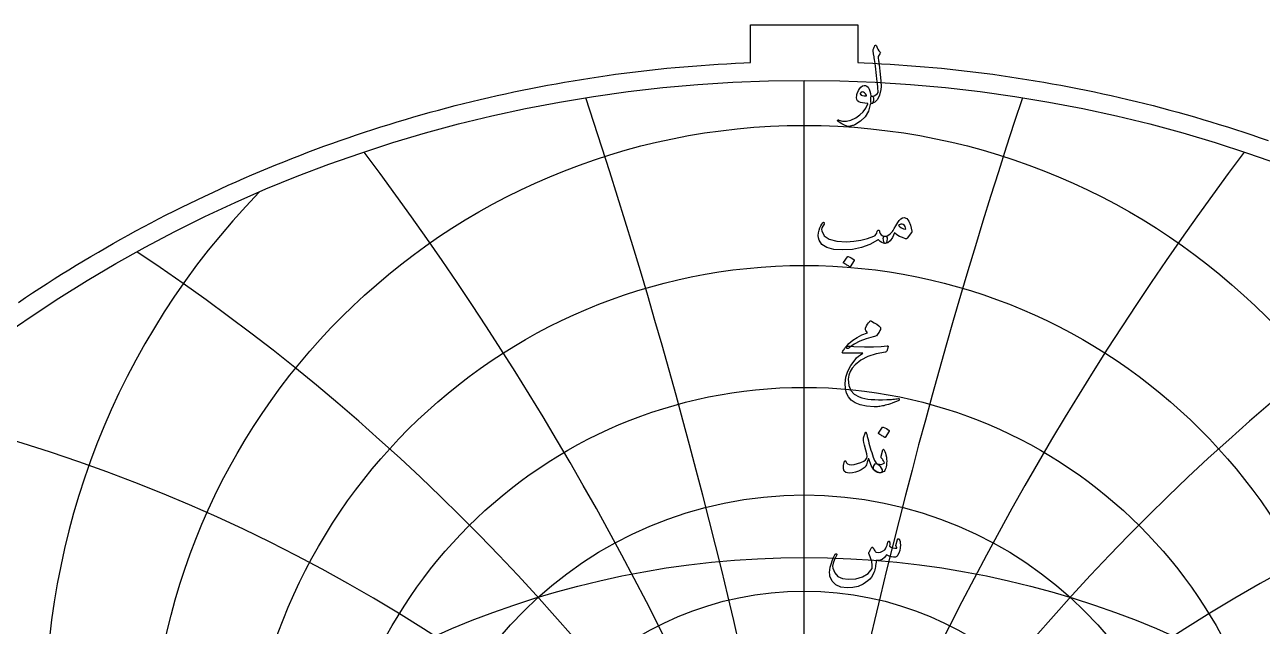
# Model space of a CAD drawing. Header units: millimetres. Extents: x -51 to 51, y -51 to 52.
# Drawn here: x -28.16 to 16.55, y 30.21 to 51.96 of the extents above; entities that cross this region are included whole.
import ezdxf

# ---------------------------------------------------------------- set-up
doc = ezdxf.new("R2010")
doc.units = ezdxf.units.MM
for name, color, linetype in [('CUT_OUTER', 1, 'Continuous'), ('ENGRAVE', 7, 'Continuous'), ('ENGRAVE_FINE', 8, 'Continuous'), ('TEXT', 5, 'Continuous')]:
    doc.layers.add(name, color=color, linetype=linetype)

msp = doc.modelspace()

# ---------------------------------------------------------------- linework, layer by layer
at = {"layer": 'CUT_OUTER'}
msp.add_lwpolyline([(-28.3877, 41.926), (-28.1299, 42.0994), (-27.8711, 42.2712), (-27.6112, 42.4414), (-27.3502, 42.61), (-27.0883, 42.777), (-26.8253, 42.9425), (-26.5613, 43.1062), (-26.2963, 43.2684), (-26.0303, 43.4289), (-25.7633, 43.5878), (-25.4954, 43.7451), (-25.2265, 43.9007), (-24.9567, 44.0547), (-24.6859, 44.207), (-24.4142, 44.3576), (-24.1415, 44.5066), (-23.868, 44.6539), (-23.5936, 44.7995), (-23.3182, 44.9434), (-23.042, 45.0856), (-22.7649, 45.2262), (-22.487, 45.365), (-22.2082, 45.5021), (-21.9286, 45.6375), (-21.6482, 45.7712), (-21.3669, 45.9032), (-21.0849, 46.0334), (-20.802, 46.162), (-20.5184, 46.2887), (-20.234, 46.4138), (-19.9488, 46.537), (-19.6629, 46.6586), (-19.3762, 46.7783), (-19.0888, 46.8963), (-18.8007, 47.0126), (-18.5119, 47.1271), (-18.2224, 47.2398), (-17.9322, 47.3507), (-17.6413, 47.4598), (-17.3498, 47.5672), (-17.0576, 47.6727), (-16.7647, 47.7765), (-16.4713, 47.8785), (-16.1772, 47.9786), (-15.8825, 48.077), (-15.5872, 48.1735), (-15.2913, 48.2683), (-14.9949, 48.3612), (-14.6978, 48.4523), (-14.4003, 48.5416), (-14.1021, 48.629), (-13.8035, 48.7146), (-13.5043, 48.7984), (-13.2047, 48.8803), (-12.9045, 48.9604), (-12.6038, 49.0387), (-12.3027, 49.1151), (-12.0011, 49.1897), (-11.699, 49.2624), (-11.3966, 49.3332), (-11.0936, 49.4022), (-10.7903, 49.4694), (-10.4866, 49.5347), (-10.1824, 49.5981), (-9.8779, 49.6596), (-9.573, 49.7193), (-9.2678, 49.7771), (-8.9622, 49.833), (-8.6562, 49.8871), (-8.35, 49.9392), (-8.0434, 49.9895), (-7.7365, 50.038), (-7.4293, 50.0845), (-7.1219, 50.1291), (-6.8142, 50.1719), (-6.5062, 50.2127), (-6.198, 50.2517), (-5.8895, 50.2888), (-5.5808, 50.324), (-5.2719, 50.3573), (-4.9629, 50.3887), (-4.6536, 50.4182), (-4.3441, 50.4458), (-4.0345, 50.4715), (-3.7248, 50.4953), (-3.4149, 50.5172), (-3.1048, 50.5372), (-2.7947, 50.5553), (-2.4844, 50.5715), (-2.1741, 50.5858), (-1.9425, 50.595), (-1.9425, 51.9645), (1.9425, 51.9645), (1.9425, 50.595), (2.1741, 50.5858), (2.4844, 50.5715), (2.7947, 50.5553), (3.1048, 50.5372), (3.4149, 50.5172), (3.7248, 50.4953), (4.0345, 50.4715), (4.3441, 50.4458), (4.6536, 50.4182), (4.9629, 50.3887), (5.2719, 50.3573), (5.5808, 50.324), (5.8895, 50.2888), (6.198, 50.2517), (6.5062, 50.2127), (6.8142, 50.1719), (7.1219, 50.1291), (7.4293, 50.0845), (7.7365, 50.038), (8.0434, 49.9895), (8.35, 49.9392), (8.6562, 49.8871), (8.9622, 49.833), (9.2678, 49.7771), (9.573, 49.7193), (9.8779, 49.6596), (10.1824, 49.5981), (10.4866, 49.5347), (10.7903, 49.4694), (11.0936, 49.4022), (11.3966, 49.3332), (11.699, 49.2624), (12.0011, 49.1897), (12.3027, 49.1151), (12.6038, 49.0387), (12.9045, 48.9604), (13.2047, 48.8803), (13.5043, 48.7984), (13.8035, 48.7146), (14.1021, 48.629), (14.4003, 48.5416), (14.6978, 48.4523), (14.9949, 48.3612), (15.2913, 48.2683), (15.5872, 48.1735), (15.8825, 48.077), (16.1772, 47.9786), (16.4713, 47.8785), (16.7647, 47.7765)], dxfattribs=at)
at = {"layer": 'ENGRAVE'}
msp.add_lwpolyline([(0, -49.95), (0, 49.95)], dxfattribs=at)
for centre, radius in [((0, 0), 49.95), ((0, 24.7087), 23.6145), ((0, 23.0358), 20.2232), ((0, 21.6992), 17.1524), ((0, 20.6336), 14.3273), ((0, 0), 32.6967), ((0, 19.7924), 11.6907)]:
    msp.add_circle(centre, radius, dxfattribs=at)
for centre, radius, start, end in [((0, 26.8097), 27.428, 135.87342, 44.12658), ((0, 29.4721), 31.8063, 160.8584, 19.1416), ((0, 32.895), 36.9579, 178.89168, 1.10832)]:
    msp.add_arc(centre, radius, start, end, dxfattribs=at)
at = {"layer": 'ENGRAVE_FINE'}
for centre, radius, start, end in [((-219.057, -20.5637), 222.4363, 2.889929, 18.311962), ((-219.057, -20.5637), 222.4363, 2.889929, 18.311962), ((219.057, -20.5637), 222.4363, 161.688038, 177.110071), ((219.057, -20.5637), 222.4363, 161.688038, 177.110071), ((-106.1231, -20.5637), 112.9339, 5.820664, 36.96961), ((-106.1231, -20.5637), 112.9339, 5.820664, 36.96961), ((106.1231, -20.5637), 112.9339, 143.03039, 174.179336), ((106.1231, -20.5637), 112.9339, 143.03039, 174.179336), ((-66.9016, -20.5637), 77.2513, 8.835236, 56.357944), ((-66.9016, -20.5637), 77.2513, 8.835236, 56.357944), ((66.9016, -20.5637), 77.2513, 123.642056, 171.164764), ((66.9016, -20.5637), 77.2513, 123.642056, 171.164764), ((-46.0323, -20.5637), 60.0909, 11.981377, 76.938059), ((-46.0323, -20.5637), 60.0909, 11.981377, 76.938059), ((46.0323, -20.5637), 60.0909, 103.061941, 168.018623), ((46.0323, -20.5637), 60.0909, 103.061941, 168.018623)]:
    msp.add_arc(centre, radius, start, end, dxfattribs=at)
at = {"layer": 'TEXT'}
for points in [[(2.4962, 51.0665), (2.5161, 51.1147), (2.5316, 51.1529), (2.5427, 51.1811), (2.5493, 51.1994), (2.5545, 51.211), (2.5611, 51.2193), (2.5693, 51.2243), (2.5789, 51.226), (2.5898, 51.2241), (2.5988, 51.2186), (2.606, 51.2094), (2.6114, 51.1964), (2.6359, 51.1331), (2.6653, 51.0761), (2.6994, 51.0253), (2.7384, 50.9808), (2.7493, 50.9666), (2.7524, 50.9505), (2.7478, 50.9326), (2.7354, 50.9129), (2.6704, 50.8213), (2.6749, 50.7803), (2.6793, 50.74), (2.6837, 50.7005), (2.6882, 50.6618), (2.6926, 50.6237), (2.697, 50.5864), (2.7015, 50.5499), (2.7059, 50.5141), (2.7467, 50.1825), (2.7716, 49.9233), (2.7807, 49.7364), (2.7738, 49.6219), (2.7181, 49.4142), (2.6453, 49.2608), (2.5556, 49.1617), (2.4489, 49.1168), (2.4459, 49.1168), (2.443, 49.1168), (2.44, 49.1168), (2.4371, 49.1168), (2.4195, 49.1334), (2.4083, 49.1715), (2.4033, 49.2309), (2.4046, 49.3118), (2.4074, 49.3417), (2.4157, 49.3635), (2.4295, 49.3771), (2.4489, 49.3827), (2.5239, 49.3976), (2.5863, 49.4248), (2.6361, 49.4641), (2.6734, 49.5156), (2.6709, 49.5775), (2.6664, 49.6478), (2.6598, 49.7266), (2.6512, 49.814), (2.6408, 49.9094), (2.6287, 50.0126), (2.615, 50.1236), (2.5995, 50.2423), (2.5853, 50.359), (2.5722, 50.4638), (2.5602, 50.5569), (2.5493, 50.6381), (2.5399, 50.7076), (2.5323, 50.7652), (2.5266, 50.8109), (2.5227, 50.8449), (2.4932, 51.0133), (2.4923, 51.0299), (2.4925, 51.0443), (2.4938, 51.0565), (2.4962, 51.0665)], [(2.3898, 49.0843), (2.3206, 48.8412), (2.2044, 48.6375), (2.0414, 48.4734), (1.8315, 48.3488), (1.8021, 48.3361), (1.7732, 48.3248), (1.7445, 48.3147), (1.7163, 48.3059), (1.6886, 48.2986), (1.6616, 48.293), (1.6354, 48.289), (1.6099, 48.2867), (1.5464, 48.2958), (1.4622, 48.3288), (1.3574, 48.3859), (1.2318, 48.4669), (1.2184, 48.4786), (1.2104, 48.4898), (1.208, 48.5007), (1.2112, 48.5112), (1.2182, 48.5194), (1.2274, 48.523), (1.2388, 48.5223), (1.2525, 48.5171), (1.383, 48.4749), (1.5295, 48.475), (1.6917, 48.5177), (1.8699, 48.6028), (2.0154, 48.7016), (2.1358, 48.8177), (2.231, 48.9512), (2.3012, 49.102), (2.3006, 49.1074), (2.299, 49.1116), (2.2962, 49.1148), (2.2923, 49.1168), (2.1906, 49.1227), (2.104, 49.1345), (2.0326, 49.1523), (1.9762, 49.1759), (1.9327, 49.2124), (1.9054, 49.263), (1.8943, 49.3277), (1.8994, 49.4063), (1.9011, 49.4167), (1.9031, 49.4273), (1.9055, 49.4382), (1.9083, 49.4491), (1.9114, 49.4605), (1.915, 49.4724), (1.9188, 49.4849), (1.9231, 49.4979), (1.9578, 49.5823), (1.9999, 49.6522), (2.0494, 49.7078), (2.1062, 49.749), (2.1644, 49.7715), (2.2177, 49.7711), (2.2663, 49.7479), (2.3101, 49.7017), (2.3483, 49.6375), (2.3773, 49.5629), (2.397, 49.4779), (2.4075, 49.3827), (2.4134, 49.3828), (2.419, 49.383), (2.4244, 49.3835), (2.4297, 49.3841), (2.435, 49.3848), (2.4404, 49.3853), (2.446, 49.3855), (2.4518, 49.3856), (2.4718, 49.3814), (2.4873, 49.3686), (2.4984, 49.3474), (2.505, 49.3177), (2.5078, 49.285), (2.5072, 49.252), (2.5034, 49.2185), (2.4962, 49.1848), (2.4867, 49.155), (2.4762, 49.1338), (2.4646, 49.1211), (2.4518, 49.1168), (2.3957, 49.1168), (2.3954, 49.1115), (2.3942, 49.1043), (2.3924, 49.0952), (2.3898, 49.0843)], [(2.248, 49.4152), (2.217, 49.4693), (2.183, 49.5075), (2.1461, 49.5298), (2.1062, 49.5363), (2.0824, 49.53), (2.0612, 49.52), (2.0425, 49.5064), (2.0265, 49.489), (2.0213, 49.4798), (2.0206, 49.4698), (2.0243, 49.4591), (2.0324, 49.4477), (2.0628, 49.4209), (2.107, 49.4026), (2.1648, 49.3928), (2.2362, 49.3915), (2.2436, 49.393), (2.248, 49.3974), (2.2495, 49.4048), (2.248, 49.4152)], [(0.6735, 44.803), (0.684, 44.8144), (0.6949, 44.8192), (0.7062, 44.8174), (0.7178, 44.8089), (0.7267, 44.7978), (0.7296, 44.7852), (0.7267, 44.7712), (0.7178, 44.7557), (0.6728, 44.6859), (0.644, 44.6213), (0.6314, 44.5618), (0.6351, 44.5076), (0.7276, 44.3292), (0.9076, 44.2048), (1.1752, 44.1342), (1.5302, 44.1176), (1.7937, 44.137), (2.0464, 44.1774), (2.2885, 44.2389), (2.5198, 44.3215), (2.5606, 44.3456), (2.5944, 44.3828), (2.6211, 44.4328), (2.6409, 44.4957), (2.6476, 44.5137), (2.6586, 44.526), (2.6741, 44.5329), (2.6941, 44.5341), (2.7083, 44.5281), (2.7184, 44.5157), (2.7245, 44.497), (2.7266, 44.4721), (2.7404, 44.4104), (2.779, 44.3643), (2.8423, 44.3336), (2.9304, 44.3185), (2.9622, 44.3115), (2.9836, 44.2934), (2.9947, 44.2642), (2.9954, 44.224), (2.9847, 44.149), (2.9703, 44.0955), (2.9522, 44.0633), (2.9304, 44.0526), (2.8656, 44.0611), (2.8041, 44.0866), (2.746, 44.1291), (2.6911, 44.1885), (2.6865, 44.1909), (2.6786, 44.1893), (2.6673, 44.1835), (2.6527, 44.1738), (2.3773, 44.0187), (2.0767, 43.9079), (1.751, 43.8414), (1.4002, 43.8193), (1.076, 43.8414), (0.8242, 43.9079), (0.6447, 44.0187), (0.5376, 44.1738), (0.5133, 44.2603), (0.5051, 44.3488), (0.5133, 44.4391), (0.5376, 44.5312), (0.5705, 44.6169), (0.6041, 44.6907), (0.6384, 44.7527), (0.6735, 44.803)], [(3.6157, 44.992), (3.7082, 44.9592), (3.7849, 44.8665), (3.8456, 44.714), (3.8905, 44.5017), (3.8921, 44.4863), (3.8912, 44.4729), (3.8877, 44.4612), (3.8816, 44.4514), (3.7191, 44.2476), (3.7079, 44.2352), (3.6948, 44.2277), (3.6798, 44.2249), (3.663, 44.2269), (3.5526, 44.2646), (3.4488, 44.3126), (3.3517, 44.3709), (3.2613, 44.4396), (3.1883, 44.2703), (3.1084, 44.1494), (3.0214, 44.0768), (2.9274, 44.0526), (2.9169, 44.0565), (2.906, 44.0681), (2.8948, 44.0875), (2.8831, 44.1147), (2.8652, 44.1819), (2.8588, 44.2358), (2.8637, 44.2764), (2.8802, 44.3037), (2.8898, 44.3102), (2.9009, 44.3148), (2.9134, 44.3176), (2.9274, 44.3185), (2.9947, 44.33), (3.0604, 44.3613), (3.1246, 44.4127), (3.1874, 44.4839), (3.2149, 44.5253), (3.2561, 44.5932), (3.3109, 44.6878), (3.3794, 44.8089), (3.433, 44.889), (3.4902, 44.9462), (3.5511, 44.9806), (3.6157, 44.992)], [(3.403, 44.7025), (3.4584, 44.6564), (3.5212, 44.6183), (3.5914, 44.5884), (3.6689, 44.5666), (3.6647, 44.6248), (3.649, 44.6722), (3.6218, 44.709), (3.5832, 44.735), (3.5387, 44.7485), (3.4939, 44.7476), (3.4486, 44.7323), (3.403, 44.7025)], [(1.5686, 43.577), (1.5723, 43.5807), (1.5775, 43.5829), (1.5841, 43.5837), (1.5922, 43.5829), (1.6496, 43.5597), (1.7037, 43.5313), (1.7545, 43.4977), (1.802, 43.4589), (1.8066, 43.453), (1.8086, 43.4471), (1.8081, 43.4412), (1.8049, 43.4352), (1.6661, 43.2107), (1.6609, 43.2054), (1.6543, 43.2041), (1.6461, 43.2069), (1.6365, 43.2137), (1.6282, 43.2196), (1.6151, 43.2285), (1.5972, 43.2403), (1.5745, 43.2551), (1.5466, 43.2728), (1.5132, 43.2935), (1.4742, 43.3171), (1.4298, 43.3437), (1.4238, 43.3481), (1.4209, 43.3525), (1.4209, 43.357), (1.4238, 43.3614)], [(2.4932, 40.6762), (2.2351, 40.6088), (2.0073, 40.5218), (1.8097, 40.4153), (1.6424, 40.2892), (1.6168, 40.2698), (1.593, 40.2589), (1.571, 40.2565), (1.5509, 40.2626), (1.5274, 40.2905), (1.5309, 40.3298), (1.5614, 40.3806), (1.6188, 40.4428), (1.7545, 40.5554), (1.9105, 40.657), (2.0868, 40.7474), (2.2835, 40.8268), (2.2273, 40.9095), (2.2168, 40.9302), (2.2118, 40.9509), (2.2124, 40.9716), (2.2185, 40.9922), (2.2582, 41.0711), (2.2945, 41.1363), (2.3276, 41.1878), (2.3573, 41.2256), (2.3763, 41.2435), (2.395, 41.2529), (2.4133, 41.2539), (2.4312, 41.2463), (2.5351, 41.1876), (2.6224, 41.1326), (2.6932, 41.0812), (2.7473, 41.0336), (2.7578, 41.0183), (2.7628, 40.9989), (2.7622, 40.9754), (2.7561, 40.9479), (2.7371, 40.9049), (2.7066, 40.8527), (2.6647, 40.7912), (2.6114, 40.7205), (2.5973, 40.71), (2.573, 40.6991), (2.5383, 40.6878), (2.4932, 40.6762)], [(1.7961, 40.3335), (2.1751, 40.3202), (2.5028, 40.3187), (2.7792, 40.3291), (3.0043, 40.3512), (3.0112, 40.3521), (3.0172, 40.3516), (3.0223, 40.3498), (3.0264, 40.3468), (3.0295, 40.3426), (3.0312, 40.3376), (3.0317, 40.3316), (3.0308, 40.3246), (3.025, 40.2977), (3.0194, 40.2729), (3.0139, 40.2504), (3.0087, 40.2301), (3.0036, 40.212), (2.9987, 40.1961), (2.994, 40.1825), (2.9895, 40.171), (2.9799, 40.1527), (2.9688, 40.1393), (2.9562, 40.1306), (2.9422, 40.1267), (2.601, 40.0649), (2.3041, 39.9679), (2.0516, 39.8359), (1.8433, 39.6688), (1.7381, 39.5487), (1.6616, 39.4214), (1.614, 39.2872), (1.5952, 39.146), (1.6133, 38.9242), (1.6853, 38.7435), (1.8112, 38.6037), (1.991, 38.505), (2.0843, 38.475), (2.1867, 38.4503), (2.2984, 38.4307), (2.4194, 38.4163), (2.5493, 38.4069), (2.6882, 38.4023), (2.8359, 38.4025), (2.9924, 38.4075), (3.0481, 38.4106), (3.1028, 38.4141), (3.1567, 38.418), (3.2096, 38.4222), (3.2612, 38.4269), (3.3111, 38.4318), (3.3594, 38.4372), (3.406, 38.4429), (3.4202, 38.4437), (3.4304, 38.44), (3.4365, 38.4318), (3.4385, 38.4193), (3.4374, 38.4047), (3.4341, 38.3934), (3.4285, 38.3855), (3.4208, 38.3809), (3.3373, 38.3456), (3.2583, 38.3137), (3.1837, 38.2851), (3.1136, 38.2598), (3.048, 38.2376), (2.9873, 38.2184), (2.9313, 38.2022), (2.8802, 38.1889), (2.8321, 38.1791), (2.7853, 38.1704), (2.7398, 38.1628), (2.6956, 38.1564), (2.6524, 38.1514), (2.6103, 38.1483), (2.569, 38.147), (2.5287, 38.1475), (2.2532, 38.1689), (2.0235, 38.2155), (1.8396, 38.2871), (1.7015, 38.3838), (1.6002, 38.5048), (1.5295, 38.646), (1.4894, 38.8076), (1.48, 38.9894), (1.509, 39.215), (1.5782, 39.434), (1.6877, 39.6463), (1.8374, 39.852), (1.8959, 39.9142), (1.9622, 39.9738), (2.0363, 40.0309), (2.118, 40.0854), (1.4032, 40.0913), (1.386, 40.0987), (1.3788, 40.1119), (1.3816, 40.1311), (1.3943, 40.1563), (1.4183, 40.1928), (1.4401, 40.2257), (1.4597, 40.2548), (1.477, 40.2803), (1.4922, 40.3019), (1.5051, 40.3195), (1.5158, 40.3329), (1.5243, 40.3424), (1.5435, 40.344), (1.5952, 40.3431), (1.6794, 40.3396), (1.7961, 40.3335)], [(2.2643, 37.1547), (2.2813, 37.0773), (2.2997, 36.9985), (2.3197, 36.9185), (2.3411, 36.8372), (2.364, 36.7542), (2.3883, 36.6692), (2.4142, 36.5821), (2.4415, 36.493), (2.4967, 36.3328), (2.5471, 36.2124), (2.5927, 36.1319), (2.6335, 36.0913), (2.6692, 36.0671), (2.7052, 36.0329), (2.7415, 35.9888), (2.7783, 35.9347), (2.813, 35.8677), (2.8226, 35.8173), (2.8071, 35.7835), (2.7665, 35.7663), (2.6352, 35.7796), (2.5191, 35.8668), (2.4181, 36.0278), (2.3322, 36.2626), (2.3304, 36.2665), (2.3278, 36.2693), (2.3245, 36.2709), (2.3204, 36.2715), (2.3174, 36.2709), (2.3145, 36.2693), (2.3115, 36.2665), (2.3086, 36.2626), (2.3003, 36.2246), (2.2901, 36.1843), (2.2781, 36.1419), (2.2643, 36.0972), (2.2491, 36.0549), (2.2332, 36.0197), (2.2166, 35.9914), (2.1993, 35.9702), (2.1369, 35.9157), (2.059, 35.8675), (1.9655, 35.8256), (1.8566, 35.79), (1.7458, 35.7636), (1.6498, 35.7523), (1.5686, 35.7562), (1.5021, 35.7752), (1.4453, 35.8228), (1.4194, 35.9067), (1.4246, 36.0267), (1.4608, 36.1829), (1.4643, 36.188), (1.4689, 36.1917), (1.4746, 36.1939), (1.4814, 36.1947), (1.4896, 36.1938), (1.4962, 36.191), (1.5014, 36.1864), (1.5051, 36.1799), (1.5191, 36.1472), (1.5346, 36.1201), (1.5516, 36.0985), (1.5701, 36.0824), (1.6277, 36.061), (1.706, 36.0558), (1.8049, 36.0669), (1.9246, 36.0942), (2.0521, 36.1352), (2.1513, 36.1814), (2.222, 36.2327), (2.2643, 36.2892), (2.2713, 36.3464), (2.2598, 36.4443), (2.2299, 36.5828), (2.1816, 36.7619), (2.1583, 36.8562), (2.1446, 36.9324), (2.1406, 36.9906), (2.1461, 37.0307), (2.2022, 37.1902), (2.2083, 37.207), (2.2148, 37.219), (2.2216, 37.2262), (2.2288, 37.2286), (2.2377, 37.224), (2.2465, 37.2101), (2.2554, 37.187), (2.2643, 37.1547)], [(2.8344, 37.4088), (2.8381, 37.4125), (2.8433, 37.4147), (2.8499, 37.4154), (2.858, 37.4147), (2.9154, 37.3914), (2.9695, 37.363), (3.0203, 37.3294), (3.0678, 37.2906), (3.0724, 37.2847), (3.0744, 37.2788), (3.0739, 37.2729), (3.0707, 37.267), (2.9319, 37.0425), (2.9267, 37.0371), (2.9201, 37.0358), (2.9119, 37.0386), (2.9023, 37.0454), (2.894, 37.0513), (2.8809, 37.0602), (2.863, 37.072), (2.8403, 37.0868), (2.8124, 37.1045), (2.779, 37.1252), (2.74, 37.1488), (2.6956, 37.1754), (2.6896, 37.1798), (2.6867, 37.1843), (2.6867, 37.1887), (2.6896, 37.1931)], [(2.861, 36.2006), (2.8436, 36.2296), (2.827, 36.2545), (2.8111, 36.2754), (2.796, 36.2922), (2.7851, 36.3066), (2.779, 36.3232), (2.7777, 36.342), (2.7812, 36.3631), (2.8433, 36.5876), (2.8519, 36.6071), (2.8632, 36.6127), (2.877, 36.6042), (2.8935, 36.5817), (2.9182, 36.5338), (2.9393, 36.4761), (2.9566, 36.4083), (2.9703, 36.3306), (2.9782, 36.256), (2.9814, 36.1829), (2.9797, 36.1112), (2.9732, 36.0411), (2.9627, 35.98), (2.9489, 35.9266), (2.9317, 35.881), (2.9112, 35.8431), (2.8859, 35.8151), (2.8514, 35.7929), (2.8076, 35.7767), (2.7546, 35.7663), (2.7004, 35.7643), (2.6498, 35.773), (2.6029, 35.7924), (2.5597, 35.8225), (2.5263, 35.8607), (2.5087, 35.9044), (2.5071, 35.9537), (2.5213, 36.0086), (2.544, 36.0534), (2.5707, 36.0817), (2.6016, 36.0933), (2.6365, 36.0883), (2.717, 36.0689), (2.7871, 36.0669), (2.8469, 36.0822), (2.8964, 36.1149), (2.8975, 36.1236), (2.892, 36.1408), (2.8798, 36.1664), (2.861, 36.2006)], [(3.3706, 33.3491), (3.3757, 33.362), (3.3824, 33.3712), (3.3905, 33.3768), (3.4001, 33.3786), (3.4125, 33.3771), (3.423, 33.3727), (3.4317, 33.3653), (3.4385, 33.355), (3.4553, 33.318), (3.4673, 33.2723), (3.4745, 33.2176), (3.4769, 33.1541), (3.4704, 33.0503), (3.451, 32.9517), (3.4187, 32.8583), (3.3735, 32.7701), (3.358, 32.7488), (3.341, 32.7324), (3.3225, 32.7208), (3.3026, 32.7139), (3.2304, 32.7093), (3.1527, 32.7221), (3.0694, 32.7522), (2.9806, 32.7996), (2.9058, 32.6971), (2.8174, 32.629), (2.7153, 32.5952), (2.5995, 32.5958), (2.5958, 32.5335), (2.5903, 32.4736), (2.5832, 32.4161), (2.5744, 32.3609), (2.564, 32.3079), (2.5519, 32.2564), (2.5382, 32.2067), (2.5227, 32.1586), (2.4869, 32.0718), (2.4386, 31.9917), (2.3776, 31.9182), (2.3041, 31.8514), (2.1323, 31.7369), (1.9504, 31.6564), (1.7586, 31.6099), (1.5568, 31.5973), (1.3295, 31.6282), (1.1499, 31.7088), (1.0178, 31.8394), (0.9335, 32.0198), (0.922, 32.0847), (0.9202, 32.1615), (0.9279, 32.2502), (0.9453, 32.3506), (0.9732, 32.4606), (1.0125, 32.5751), (1.0633, 32.694), (1.1255, 32.8173), (1.1305, 32.8251), (1.1366, 32.8306), (1.1438, 32.834), (1.1521, 32.8351), (1.1604, 32.8343), (1.1676, 32.8321), (1.1737, 32.8284), (1.1787, 32.8232), (1.182, 32.8157), (1.1831, 32.8077), (1.182, 32.7994), (1.1787, 32.7908), (1.0996, 32.6266), (1.0487, 32.4917), (1.0258, 32.3859), (1.031, 32.3092), (1.1055, 32.1403), (1.223, 32.0175), (1.3832, 31.9409), (1.5863, 31.9105), (1.8703, 31.9285), (2.1107, 32.0005), (2.3075, 32.1265), (2.4607, 32.3063), (2.4602, 32.4248), (2.4408, 32.55), (2.4026, 32.6818), (2.3455, 32.8203), (2.3383, 32.8343), (2.3344, 32.8469), (2.3339, 32.858), (2.3366, 32.8676), (2.3525, 32.9005), (2.3677, 32.9314), (2.3821, 32.9603), (2.3957, 32.9872), (2.4086, 33.0117), (2.4208, 33.0334), (2.4323, 33.0523), (2.443, 33.0684), (2.4491, 33.0753), (2.4555, 33.078), (2.4624, 33.0767), (2.4696, 33.0714), (2.4733, 33.0673), (2.4784, 33.061), (2.4851, 33.0526), (2.4932, 33.0418), (2.5024, 33.0289), (2.5124, 33.0138), (2.5231, 32.9964), (2.5346, 32.9769), (2.5578, 32.9392), (2.5774, 32.9119), (2.5933, 32.8949), (2.6055, 32.8882), (2.6823, 32.8818), (2.7591, 32.8949), (2.8359, 32.9276), (2.9127, 32.9798), (2.9406, 33.0145), (2.9681, 33.0714), (2.9952, 33.1504), (3.022, 33.2516), (3.0246, 33.2612), (3.0294, 33.2693), (3.0364, 33.276), (3.0456, 33.2811), (3.0543, 33.2844), (3.0626, 33.2856), (3.0705, 33.2844), (3.0781, 33.2811), (3.0894, 33.2627), (3.0936, 33.2279), (3.0908, 33.177), (3.0811, 33.1098), (3.1407, 33.0732), (3.2044, 33.0492), (3.2721, 33.0378), (3.344, 33.0389), (3.343, 33.0605), (3.3403, 33.078), (3.3357, 33.0915), (3.3292, 33.1009), (3.3218, 33.1098), (3.3174, 33.1187), (3.3159, 33.1275), (3.3174, 33.1364)]]:
    msp.add_lwpolyline(points, close=True, dxfattribs=at)

doc.saveas('drawing.dxf')
